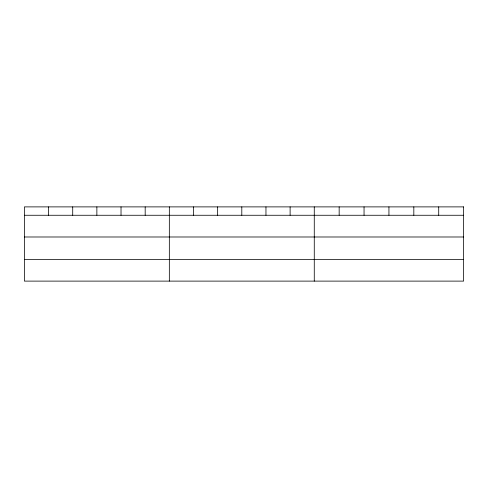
<?xml version="1.0" encoding="UTF-8"?>
<svg xmlns="http://www.w3.org/2000/svg" width="488" height="488" viewBox="0 0 488 488"><rect width="100%" height="100%" fill="white"/><g stroke="black" fill="none" stroke-linecap="round" stroke-linejoin="round"><path stroke-width="0.73" d="M24.4 215.263L463.6 215.263M24.4 236.991L463.6 236.991M24.4 259.384L463.6 259.384M438.712 206.888L438.712 215.263M413.824 206.888L413.824 215.263M388.936 206.888L388.936 215.263M364.048 206.888L364.048 215.263M339.16 206.888L339.16 215.263M314.272 206.888L314.272 281.112M290.116 206.888L290.116 215.263M265.96 206.888L265.96 215.263M241.804 206.888L241.804 215.263M217.648 206.888L217.648 215.263M193.492 206.888L193.492 215.263M169.336 206.888L169.336 281.112M145.18 206.888L145.18 215.263M121.024 206.888L121.024 215.263M96.868 206.888L96.868 215.263M72.712 206.888L72.712 215.263M48.556 206.888L48.556 215.263M463.6 206.888L24.4 206.888L24.4 281.112L463.6 281.112L463.6 206.888"/></g></svg>
